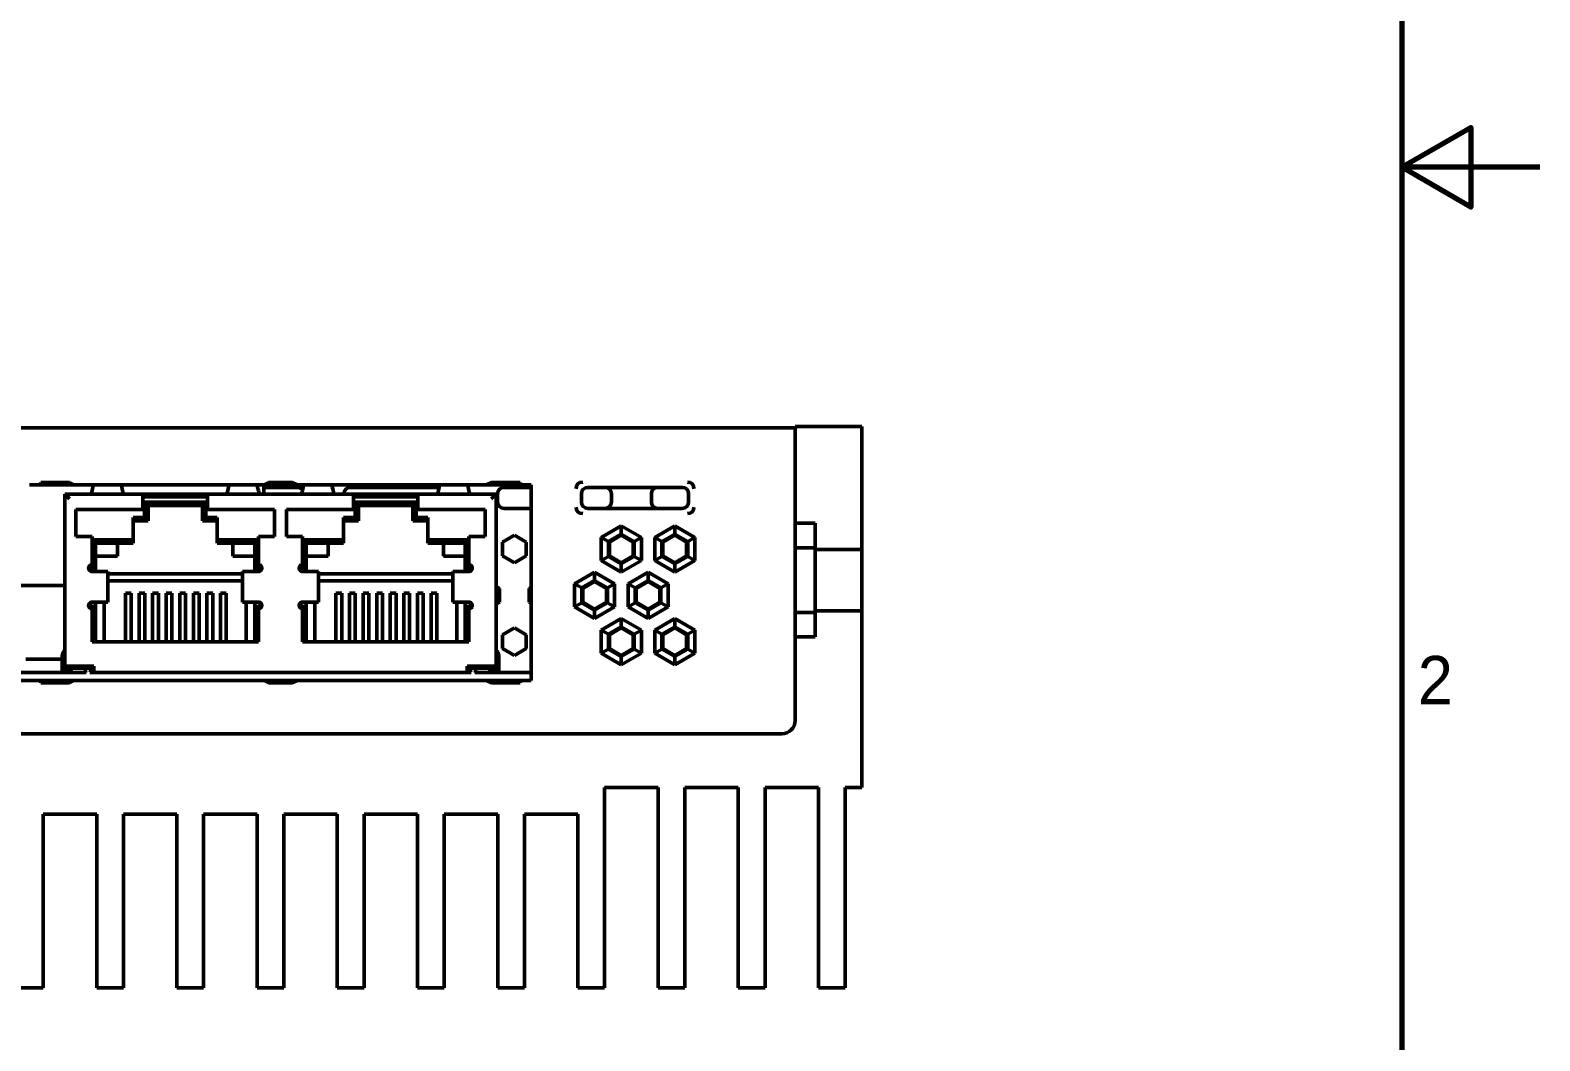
# Model space of a CAD drawing. Header units: millimetres. Extents: x 16 to 1137, y -51 to 344.
# Drawn here: x 336.9 to 449.9, y 125.2 to 200.8 of the extents above; entities that cross this region are included whole.
import ezdxf

# ---------------------------------------------------------------- set-up
doc = ezdxf.new("R2010")
doc.units = ezdxf.units.MM
doc.header["$LTSCALE"] = 1.2
doc.layers.get('0').update_dxf_attribs({"lineweight": 25})
doc.layers.add('경계(ISO)', color=7, linetype='Continuous', lineweight=70)
doc.layers.add('외형선(ISO)', color=7, linetype='Continuous', lineweight=50)
doc.styles.get("Standard").update_dxf_attribs({"font": ''})
doc.styles.get('Standard').set_extended_font_data('Gulim')

# ---------------------------------------------------------------- blocks, each defined once
blk = doc.blocks.new('경계 Default Border')
at = {"layer": '경계(ISO)', "flags": 128}
for points in [[(10, 10), (10, 287), (410, 287), (410, 10), (10, 10)], [(420, 148.5), (410, 148.5), (415, 151.39), (415, 145.61), (410, 148.5)]]:
    blk.add_lwpolyline(points, dxfattribs=at)
at = {"layer": '경계(ISO)', "insert": (411.16, 109.62), "char_height": 3.5, "attachment_point": 7}
blk.add_mtext('2', dxfattribs=at)

msp = doc.modelspace()

# ---------------------------------------------------------------- linework, layer by layer
at = {"layer": '외형선(ISO)', "color": 7}
for p, q in [((394.146, 171.067), (312.646, 171.067)), ((394.146, 170.167), (394.146, 171.167)), ((399.146, 171.167), (394.146, 171.167)), ((399.146, 171.167), (399.146, 170.167)), ((394.146, 163.917), (394.146, 170.167)), ((399.146, 162.967), (399.146, 170.167)), ((336.878, 166.784), (337.371, 166.784)), ((337.673, 166.784), (337.371, 166.784)), ((337.673, 166.784), (337.708, 166.96)), ((337.673, 166.784), (337.708, 166.784)), ((337.708, 166.96), (337.708, 166.784)), ((337.708, 166.96), (339.857, 166.96)), ((337.708, 166.784), (339.857, 166.784)), ((345.359, 166.102), (339.517, 166.102)), ((339.872, 165.746), (339.517, 166.102)), ((339.517, 166.102), (339.517, 153.224)), ((339.857, 166.96), (340.22, 166.784)), ((339.857, 166.784), (339.857, 166.96)), ((339.857, 166.784), (340.22, 166.784)), ((354.399, 166.784), (340.22, 166.784)), ((345.359, 166.102), (345.359, 165.746)), ((345.359, 166.102), (350.185, 166.102)), ((361.107, 166.102), (350.185, 166.102)), ((350.185, 165.746), (350.185, 166.102)), ((354.396, 166.784), (354.396, 166.102)), ((354.396, 166.601), (356.915, 166.601)), ((354.399, 166.784), (354.762, 166.96)), ((354.399, 166.784), (354.762, 166.784)), ((354.762, 166.96), (354.762, 166.784)), ((354.762, 166.96), (356.53, 166.96)), ((354.762, 166.784), (356.53, 166.784)), ((356.53, 166.96), (356.893, 166.784)), ((356.53, 166.784), (356.53, 166.96)), ((356.53, 166.784), (356.893, 166.784)), ((371.071, 166.784), (356.893, 166.784)), ((360.392, 166.102), (360.392, 166.129)), ((360.877, 166.601), (367.513, 166.601)), ((361.107, 166.102), (361.107, 165.746)), ((361.107, 166.102), (365.933, 166.102)), ((365.933, 165.746), (365.933, 166.102)), ((371.775, 166.102), (365.933, 166.102)), ((371.071, 166.784), (371.434, 166.96)), ((371.071, 166.784), (371.434, 166.784)), ((371.775, 166.102), (371.419, 165.746)), ((371.434, 166.96), (373.583, 166.96)), ((371.434, 166.96), (371.434, 166.784)), ((371.434, 166.784), (373.583, 166.784)), ((371.775, 153.224), (371.775, 166.102)), ((371.892, 165.504), (371.892, 166.129)), ((372.377, 166.601), (374.413, 166.601)), ((373.583, 166.96), (373.618, 166.784)), ((373.583, 166.784), (373.583, 166.96)), ((373.583, 166.784), (373.618, 166.784)), ((373.92, 166.784), (373.618, 166.784)), ((373.92, 166.784), (374.413, 166.784)), ((374.413, 166.784), (374.413, 166.291)), ((374.413, 152.642), (374.413, 166.291)), ((378.162, 166.118), (378.162, 165.516)), ((385.697, 166.601), (378.645, 166.601)), ((380.4, 166.129), (380.4, 165.504)), ((383.392, 165.504), (383.392, 166.129)), ((386.18, 165.516), (386.18, 166.118)), ((340.342, 164.959), (340.342, 162.927)), ((345.359, 164.959), (340.342, 164.959)), ((345.359, 165.906), (350.185, 165.906)), ((345.359, 165.746), (345.359, 164.959)), ((345.486, 164.357), (345.486, 165.5)), ((345.486, 165.5), (350.058, 165.5)), ((345.74, 165.246), (345.486, 165.5)), ((345.74, 164.103), (345.74, 165.246)), ((345.74, 165.246), (349.804, 165.246)), ((349.804, 165.246), (350.058, 165.5)), ((349.804, 165.246), (349.804, 164.103)), ((350.058, 165.5), (350.058, 164.357)), ((350.185, 165.746), (350.185, 164.959)), ((355.201, 164.959), (350.185, 164.959)), ((355.201, 162.927), (355.201, 164.959)), ((356.09, 164.959), (356.09, 162.927)), ((361.107, 164.959), (356.09, 164.959)), ((361.107, 165.906), (365.933, 165.906)), ((361.107, 165.746), (361.107, 164.959)), ((361.234, 164.357), (361.234, 165.5)), ((361.234, 165.5), (365.806, 165.5)), ((361.488, 165.246), (361.234, 165.5)), ((361.488, 164.103), (361.488, 165.246)), ((361.488, 165.246), (365.552, 165.246)), ((365.552, 165.246), (365.806, 165.5)), ((365.552, 165.246), (365.552, 164.103)), ((365.806, 165.5), (365.806, 164.357)), ((365.933, 165.746), (365.933, 164.959)), ((370.949, 164.959), (365.933, 164.959)), ((370.949, 162.927), (370.949, 164.959)), ((374.413, 165.033), (372.377, 165.033)), ((378.645, 165.033), (385.697, 165.033)), ((344.622, 162.68), (344.622, 164.357)), ((344.622, 164.357), (345.486, 164.357)), ((344.622, 164.103), (345.74, 164.103)), ((345.74, 164.103), (345.486, 164.357)), ((349.804, 164.103), (350.058, 164.357)), ((349.804, 164.103), (350.921, 164.103)), ((350.058, 164.357), (350.921, 164.357)), ((350.921, 164.357), (350.921, 162.68)), ((360.37, 164.357), (361.234, 164.357)), ((360.37, 162.68), (360.37, 164.357)), ((360.37, 164.103), (361.488, 164.103)), ((361.488, 164.103), (361.234, 164.357)), ((365.552, 164.103), (365.806, 164.357)), ((365.552, 164.103), (366.669, 164.103)), ((365.806, 164.357), (366.669, 164.357)), ((366.669, 164.357), (366.669, 162.68)), ((394.146, 163.917), (395.646, 163.917)), ((394.146, 162.083), (394.146, 163.917)), ((395.646, 163.917), (395.646, 162.967)), ((340.342, 162.927), (341.549, 162.927)), ((341.549, 162.927), (341.549, 160.818)), ((341.561, 162.68), (344.622, 162.68)), ((341.561, 160.496), (341.561, 162.68)), ((341.815, 162.426), (341.561, 162.68)), ((344.622, 162.68), (344.622, 162.426)), ((350.921, 162.68), (353.982, 162.68)), ((350.921, 162.426), (350.921, 162.68)), ((353.728, 162.426), (353.982, 162.68)), ((353.982, 162.68), (353.982, 160.496)), ((353.995, 162.927), (355.201, 162.927)), ((353.995, 160.818), (353.995, 162.927)), ((356.09, 162.927), (357.297, 162.927)), ((357.297, 162.927), (357.297, 160.818)), ((357.309, 160.496), (357.309, 162.68)), ((357.309, 162.68), (360.37, 162.68)), ((357.563, 162.426), (357.309, 162.68)), ((360.37, 162.68), (360.37, 162.426)), ((366.669, 162.68), (369.73, 162.68)), ((366.669, 162.426), (366.669, 162.68)), ((369.476, 162.426), (369.73, 162.68)), ((369.73, 162.68), (369.73, 160.496)), ((369.743, 162.927), (370.949, 162.927)), ((369.743, 160.818), (369.743, 162.927)), ((372.257, 162.508), (373.146, 163.021)), ((373.146, 163.021), (374.034, 162.508)), ((379.646, 162.861), (381.146, 163.727)), ((379.646, 161.129), (379.646, 162.861)), ((379.646, 162.861), (380.182, 162.551)), ((381.146, 163.108), (380.182, 162.551)), ((380.257, 162.508), (381.146, 163.021)), ((381.146, 163.727), (382.646, 162.861)), ((381.146, 163.727), (381.146, 163.108)), ((382.11, 162.551), (381.146, 163.108)), ((381.146, 163.021), (382.034, 162.508)), ((382.646, 162.861), (382.11, 162.551)), ((382.646, 162.861), (382.646, 161.129)), ((383.646, 162.861), (385.146, 163.727)), ((383.646, 161.129), (383.646, 162.861)), ((383.646, 162.861), (384.182, 162.551)), ((385.146, 163.108), (384.182, 162.551)), ((384.257, 162.508), (385.146, 163.021)), ((385.146, 163.727), (386.646, 162.861)), ((385.146, 163.727), (385.146, 163.108)), ((386.11, 162.551), (385.146, 163.108)), ((385.146, 163.021), (386.034, 162.508)), ((386.646, 162.861), (386.11, 162.551)), ((386.646, 162.861), (386.646, 161.129)), ((395.646, 161.967), (395.646, 162.967)), ((399.146, 162.967), (399.146, 161.967)), ((341.815, 162.426), (344.622, 162.426)), ((341.815, 160.496), (341.815, 162.426)), ((343.454, 161.461), (343.454, 162.426)), ((350.921, 162.426), (353.728, 162.426)), ((352.09, 162.426), (352.09, 161.461)), ((353.728, 162.426), (353.728, 160.496)), ((357.563, 160.496), (357.563, 162.426)), ((357.563, 162.426), (360.37, 162.426)), ((359.202, 161.461), (359.202, 162.426)), ((366.669, 162.426), (369.476, 162.426)), ((367.838, 162.426), (367.838, 161.461)), ((369.476, 162.426), (369.476, 160.496)), ((372.257, 161.482), (372.257, 162.508)), ((374.034, 162.508), (374.034, 161.482)), ((380.182, 162.551), (380.182, 161.438)), ((380.257, 161.482), (380.257, 162.508)), ((382.034, 162.508), (382.034, 161.482)), ((382.11, 161.438), (382.11, 162.551)), ((384.182, 162.551), (384.182, 161.438)), ((384.257, 161.482), (384.257, 162.508)), ((386.034, 162.508), (386.034, 161.482)), ((386.11, 161.438), (386.11, 162.551)), ((394.146, 157.25), (394.146, 162.083)), ((394.146, 162.078), (395.646, 162.078)), ((395.646, 161.967), (395.646, 157.367)), ((395.646, 161.967), (399.146, 161.967)), ((399.146, 161.967), (399.146, 157.367)), ((341.422, 160.496), (341.422, 160.344)), ((341.561, 160.496), (341.422, 160.496)), ((341.815, 160.496), (341.561, 160.496)), ((341.815, 161.461), (343.454, 161.461)), ((341.815, 160.31), (341.815, 160.496)), ((352.09, 161.461), (353.728, 161.461)), ((353.728, 160.31), (353.728, 160.496)), ((353.982, 160.496), (353.728, 160.496)), ((354.122, 160.496), (353.982, 160.496)), ((354.122, 160.344), (354.122, 160.496)), ((357.17, 160.496), (357.17, 160.344)), ((357.309, 160.496), (357.17, 160.496)), ((357.563, 160.496), (357.309, 160.496)), ((357.563, 161.461), (359.202, 161.461)), ((357.563, 160.31), (357.563, 160.496)), ((367.838, 161.461), (369.476, 161.461)), ((369.73, 160.496), (369.476, 160.496)), ((369.476, 160.31), (369.476, 160.496)), ((369.87, 160.496), (369.73, 160.496)), ((369.87, 160.344), (369.87, 160.496)), ((373.146, 160.969), (372.257, 161.482)), ((374.034, 161.482), (373.146, 160.969)), ((379.646, 161.129), (380.182, 161.438)), ((381.146, 160.263), (379.646, 161.129)), ((380.182, 161.438), (381.146, 160.882)), ((381.146, 160.969), (380.257, 161.482)), ((382.034, 161.482), (381.146, 160.969)), ((381.146, 160.882), (382.11, 161.438)), ((382.646, 161.129), (381.146, 160.263)), ((381.146, 160.263), (381.146, 160.882)), ((382.646, 161.129), (382.11, 161.438)), ((383.646, 161.129), (384.182, 161.438)), ((385.146, 160.263), (383.646, 161.129)), ((384.182, 161.438), (385.146, 160.882)), ((385.146, 160.969), (384.257, 161.482)), ((386.034, 161.482), (385.146, 160.969)), ((385.146, 160.882), (386.11, 161.438)), ((386.646, 161.129), (385.146, 160.263)), ((385.146, 160.263), (385.146, 160.882)), ((386.646, 161.129), (386.11, 161.438)), ((339.517, 159.267), (335.896, 159.267)), ((341.717, 160.31), (341.549, 160.31)), ((341.717, 160.31), (342.7, 160.31)), ((342.742, 160.31), (342.7, 160.31)), ((342.742, 158.024), (342.742, 160.31)), ((342.742, 160.133), (352.801, 160.133)), ((342.742, 159.625), (352.801, 159.625)), ((352.844, 160.31), (352.801, 160.31)), ((352.801, 158.024), (352.801, 160.31)), ((352.844, 160.31), (353.826, 160.31)), ((353.995, 160.31), (353.826, 160.31)), ((357.465, 160.31), (357.297, 160.31)), ((357.465, 160.31), (358.448, 160.31)), ((358.49, 160.31), (358.448, 160.31)), ((358.49, 158.024), (358.49, 160.31)), ((358.49, 160.133), (368.549, 160.133)), ((358.49, 159.625), (368.549, 159.625)), ((368.592, 160.31), (368.549, 160.31)), ((368.549, 158.024), (368.549, 160.31)), ((368.592, 160.31), (369.574, 160.31)), ((369.743, 160.31), (369.574, 160.31)), ((377.646, 159.397), (379.146, 160.263)), ((377.646, 157.665), (377.646, 159.397)), ((377.646, 159.397), (378.182, 159.087)), ((379.146, 159.644), (378.182, 159.087)), ((378.257, 159.044), (379.146, 159.557)), ((379.146, 160.263), (380.646, 159.397)), ((379.146, 160.263), (379.146, 159.644)), ((380.11, 159.087), (379.146, 159.644)), ((379.146, 159.557), (380.034, 159.044)), ((380.646, 159.397), (380.11, 159.087)), ((380.646, 159.397), (380.646, 157.665)), ((381.646, 159.397), (383.146, 160.263)), ((381.646, 157.665), (381.646, 159.397)), ((381.646, 159.397), (382.182, 159.087)), ((383.146, 159.644), (382.182, 159.087)), ((382.257, 159.044), (383.146, 159.557)), ((383.146, 160.263), (384.646, 159.397)), ((383.146, 160.263), (383.146, 159.644)), ((384.11, 159.087), (383.146, 159.644)), ((383.146, 159.557), (384.034, 159.044)), ((384.646, 159.397), (384.11, 159.087)), ((384.646, 159.397), (384.646, 157.665)), ((344.482, 158.685), (344.051, 158.685)), ((344.051, 155.053), (344.051, 158.685)), ((344.482, 155.053), (344.482, 158.685)), ((345.498, 158.685), (345.067, 158.685)), ((345.067, 155.053), (345.067, 158.685)), ((345.498, 155.053), (345.498, 158.685)), ((346.514, 158.685), (346.083, 158.685)), ((346.083, 155.053), (346.083, 158.685)), ((346.514, 155.053), (346.514, 158.685)), ((347.53, 158.685), (347.099, 158.685)), ((347.099, 155.053), (347.099, 158.685)), ((347.53, 155.053), (347.53, 158.685)), ((348.546, 158.685), (348.115, 158.685)), ((348.115, 155.053), (348.115, 158.685)), ((348.546, 155.053), (348.546, 158.685)), ((349.562, 158.685), (349.131, 158.685)), ((349.131, 155.053), (349.131, 158.685)), ((349.562, 155.053), (349.562, 158.685)), ((350.578, 158.685), (350.147, 158.685)), ((350.147, 155.053), (350.147, 158.685)), ((350.578, 155.053), (350.578, 158.685)), ((351.594, 158.685), (351.163, 158.685)), ((351.163, 155.053), (351.163, 158.685)), ((351.594, 155.053), (351.594, 158.685)), ((360.23, 158.685), (359.799, 158.685)), ((359.799, 155.053), (359.799, 158.685)), ((360.23, 155.053), (360.23, 158.685)), ((361.246, 158.685), (360.815, 158.685)), ((360.815, 155.053), (360.815, 158.685)), ((361.246, 155.053), (361.246, 158.685)), ((362.262, 158.685), (361.831, 158.685)), ((361.831, 155.053), (361.831, 158.685)), ((362.262, 155.053), (362.262, 158.685)), ((363.278, 158.685), (362.847, 158.685)), ((362.847, 155.053), (362.847, 158.685)), ((363.278, 155.053), (363.278, 158.685)), ((364.294, 158.685), (363.863, 158.685)), ((363.863, 155.053), (363.863, 158.685)), ((364.294, 155.053), (364.294, 158.685)), ((365.31, 158.685), (364.879, 158.685)), ((364.879, 155.053), (364.879, 158.685)), ((365.31, 155.053), (365.31, 158.685)), ((366.326, 158.685), (365.895, 158.685)), ((365.895, 155.053), (365.895, 158.685)), ((366.326, 155.053), (366.326, 158.685)), ((367.342, 158.685), (366.911, 158.685)), ((366.911, 155.053), (366.911, 158.685)), ((367.342, 155.053), (367.342, 158.685)), ((371.775, 159.194), (372.034, 159.044)), ((372.034, 159.044), (372.034, 158.018)), ((374.257, 159.044), (374.413, 159.134)), ((374.257, 158.018), (374.257, 159.044)), ((378.182, 159.087), (378.182, 157.974)), ((378.257, 158.018), (378.257, 159.044)), ((380.034, 159.044), (380.034, 158.018)), ((380.11, 157.974), (380.11, 159.087)), ((382.182, 159.087), (382.182, 157.974)), ((382.257, 158.018), (382.257, 159.044)), ((384.034, 159.044), (384.034, 158.018)), ((384.11, 157.974), (384.11, 159.087)), ((341.422, 157.99), (341.422, 157.702)), ((341.422, 157.702), (341.561, 157.702)), ((341.717, 158.024), (341.549, 158.024)), ((341.549, 157.516), (341.549, 155.053)), ((341.561, 155.053), (341.561, 157.702)), ((341.561, 157.702), (341.815, 157.702)), ((341.717, 158.024), (342.7, 158.024)), ((341.815, 157.702), (341.815, 158.024)), ((341.815, 155.053), (341.815, 157.702)), ((342.463, 158.024), (342.463, 155.053)), ((342.742, 158.024), (342.7, 158.024)), ((352.844, 158.024), (352.801, 158.024)), ((352.844, 158.024), (353.826, 158.024)), ((353.08, 158.024), (353.08, 155.053)), ((353.728, 157.702), (353.728, 158.024)), ((353.728, 157.702), (353.728, 155.053)), ((353.728, 157.702), (353.982, 157.702)), ((353.995, 158.024), (353.826, 158.024)), ((353.982, 157.702), (353.982, 155.053)), ((353.982, 157.702), (354.122, 157.702)), ((353.995, 155.053), (353.995, 157.516)), ((354.122, 157.702), (354.122, 157.99)), ((357.17, 157.99), (357.17, 157.702)), ((357.17, 157.702), (357.309, 157.702)), ((357.465, 158.024), (357.297, 158.024)), ((357.297, 157.516), (357.297, 155.053)), ((357.309, 155.053), (357.309, 157.702)), ((357.309, 157.702), (357.563, 157.702)), ((357.465, 158.024), (358.448, 158.024)), ((357.563, 157.702), (357.563, 158.024)), ((357.563, 155.053), (357.563, 157.702)), ((358.211, 158.024), (358.211, 155.053)), ((358.49, 158.024), (358.448, 158.024)), ((368.592, 158.024), (368.549, 158.024)), ((368.592, 158.024), (369.574, 158.024)), ((368.828, 158.024), (368.828, 155.053)), ((369.476, 157.702), (369.476, 158.024)), ((369.476, 157.702), (369.476, 155.053)), ((369.476, 157.702), (369.73, 157.702)), ((369.743, 158.024), (369.574, 158.024)), ((369.73, 157.702), (369.73, 155.053)), ((369.73, 157.702), (369.87, 157.702)), ((369.743, 155.053), (369.743, 157.516)), ((369.87, 157.702), (369.87, 157.99)), ((372.034, 158.018), (371.775, 157.868)), ((374.413, 157.928), (374.257, 158.018)), ((377.646, 157.665), (378.182, 157.974)), ((379.146, 156.799), (377.646, 157.665)), ((378.182, 157.974), (379.146, 157.417)), ((379.146, 157.505), (378.257, 158.018)), ((380.034, 158.018), (379.146, 157.505)), ((379.146, 157.417), (380.11, 157.974)), ((380.646, 157.665), (379.146, 156.799)), ((379.146, 156.799), (379.146, 157.417)), ((380.646, 157.665), (380.11, 157.974)), ((381.646, 157.665), (382.182, 157.974)), ((383.146, 156.799), (381.646, 157.665)), ((382.182, 157.974), (383.146, 157.417)), ((383.146, 157.505), (382.257, 158.018)), ((384.034, 158.018), (383.146, 157.505)), ((383.146, 157.417), (384.11, 157.974)), ((384.646, 157.665), (383.146, 156.799)), ((383.146, 156.799), (383.146, 157.417)), ((384.646, 157.665), (384.11, 157.974)), ((394.146, 157.256), (395.646, 157.256)), ((394.146, 155.417), (394.146, 157.25)), ((395.646, 156.367), (395.646, 157.367)), ((399.146, 157.367), (395.646, 157.367)), ((399.146, 157.367), (399.146, 156.367)), ((372.257, 155.58), (373.146, 156.093)), ((373.146, 156.093), (374.034, 155.58)), ((379.646, 155.933), (381.146, 156.799)), ((379.646, 154.201), (379.646, 155.933)), ((379.646, 155.933), (380.182, 155.623)), ((381.146, 156.18), (380.182, 155.623)), ((380.257, 155.58), (381.146, 156.093)), ((381.146, 156.799), (382.646, 155.933)), ((381.146, 156.799), (381.146, 156.18)), ((382.11, 155.623), (381.146, 156.18)), ((381.146, 156.093), (382.034, 155.58)), ((382.646, 155.933), (382.11, 155.623)), ((382.646, 155.933), (382.646, 154.201)), ((383.646, 155.933), (385.146, 156.799)), ((383.646, 154.201), (383.646, 155.933)), ((383.646, 155.933), (384.182, 155.623)), ((385.146, 156.18), (384.182, 155.623)), ((384.257, 155.58), (385.146, 156.093)), ((385.146, 156.799), (386.646, 155.933)), ((385.146, 156.799), (385.146, 156.18)), ((386.11, 155.623), (385.146, 156.18)), ((385.146, 156.093), (386.034, 155.58)), ((386.646, 155.933), (386.11, 155.623)), ((386.646, 155.933), (386.646, 154.201)), ((395.646, 156.367), (395.646, 155.417)), ((399.146, 144.167), (399.146, 156.367)), ((341.549, 155.053), (353.995, 155.053)), ((357.297, 155.053), (369.743, 155.053)), ((372.257, 154.554), (372.257, 155.58)), ((374.034, 155.58), (374.034, 154.554)), ((380.182, 155.623), (380.182, 154.51)), ((380.257, 154.554), (380.257, 155.58)), ((382.034, 155.58), (382.034, 154.554)), ((382.11, 154.51), (382.11, 155.623)), ((384.182, 155.623), (384.182, 154.51)), ((384.257, 154.554), (384.257, 155.58)), ((386.034, 155.58), (386.034, 154.554)), ((386.11, 154.51), (386.11, 155.623)), ((395.646, 155.417), (394.146, 155.417)), ((394.146, 149.167), (394.146, 155.417)), ((339.313, 153.767), (336.596, 153.767)), ((339.313, 154.012), (339.313, 153.986)), ((339.313, 152.767), (339.313, 153.986)), ((371.978, 153.986), (371.978, 154.012)), ((371.978, 153.986), (371.978, 152.767)), ((373.146, 154.041), (372.257, 154.554)), ((374.034, 154.554), (373.146, 154.041)), ((379.646, 154.201), (380.182, 154.51)), ((381.146, 153.335), (379.646, 154.201)), ((380.182, 154.51), (381.146, 153.953)), ((381.146, 154.041), (380.257, 154.554)), ((382.034, 154.554), (381.146, 154.041)), ((381.146, 153.953), (382.11, 154.51)), ((382.646, 154.201), (381.146, 153.335)), ((381.146, 153.335), (381.146, 153.953)), ((382.646, 154.201), (382.11, 154.51)), ((383.646, 154.201), (384.182, 154.51)), ((385.146, 153.335), (383.646, 154.201)), ((384.182, 154.51), (385.146, 153.953)), ((385.146, 154.041), (384.257, 154.554)), ((386.034, 154.554), (385.146, 154.041)), ((385.146, 153.953), (386.11, 154.51)), ((386.646, 154.201), (385.146, 153.335)), ((385.146, 153.335), (385.146, 153.953)), ((386.646, 154.201), (386.11, 154.51)), ((333.345, 152.767), (341.113, 152.767)), ((339.517, 153.224), (339.872, 153.224)), ((339.517, 153.224), (339.517, 152.767)), ((339.712, 153.224), (339.712, 152.767)), ((339.872, 153.224), (341.676, 153.224)), ((339.91, 153.224), (339.91, 153.079)), ((339.91, 153.079), (339.987, 153.079)), ((339.987, 153.224), (339.987, 153.079)), ((340.241, 153.079), (339.987, 153.079)), ((339.987, 153.079), (339.987, 152.767)), ((340.241, 153.079), (341.561, 153.079)), ((341.053, 153.079), (341.053, 152.889)), ((341.053, 152.767), (341.053, 152.889)), ((341.375, 152.767), (341.676, 152.767)), ((341.434, 153.079), (341.434, 152.889)), ((341.561, 153.224), (341.561, 153.079)), ((341.676, 153.079), (341.561, 153.079)), ((341.676, 153.122), (341.676, 153.224)), ((341.676, 153.122), (341.676, 152.767)), ((341.676, 152.767), (369.616, 152.767)), ((369.616, 153.122), (369.616, 153.224)), ((369.616, 153.224), (371.419, 153.224)), ((369.616, 152.767), (369.616, 153.122)), ((369.73, 153.079), (369.616, 153.079)), ((369.616, 152.767), (369.916, 152.767)), ((369.73, 153.224), (369.73, 153.079)), ((369.73, 153.079), (371.051, 153.079)), ((369.857, 153.079), (369.857, 152.889)), ((370.179, 152.767), (374.413, 152.767)), ((370.238, 153.079), (370.238, 152.889)), ((370.238, 152.889), (370.238, 152.767)), ((371.305, 153.079), (371.051, 153.079)), ((371.305, 153.224), (371.305, 153.079)), ((371.305, 153.079), (371.381, 153.079)), ((371.305, 153.079), (371.305, 152.767)), ((371.381, 153.224), (371.381, 153.079)), ((371.419, 153.224), (371.775, 153.224)), ((371.579, 153.224), (371.579, 152.767)), ((371.775, 153.224), (371.775, 152.767)), ((374.413, 152.642), (374.413, 152.149)), ((333.345, 152.149), (337.673, 152.149)), ((337.708, 152.149), (337.673, 152.149)), ((337.708, 151.974), (337.673, 152.149)), ((339.857, 152.149), (337.708, 152.149)), ((337.708, 152.149), (337.708, 151.974)), ((339.857, 151.974), (337.708, 151.974)), ((340.22, 152.149), (339.857, 152.149)), ((339.857, 151.974), (339.857, 152.149)), ((340.22, 152.149), (339.857, 151.974)), ((340.22, 152.149), (354.399, 152.149)), ((354.762, 152.149), (354.399, 152.149)), ((354.762, 151.974), (354.399, 152.149)), ((356.53, 152.149), (354.762, 152.149)), ((354.762, 152.149), (354.762, 151.974)), ((356.53, 151.974), (354.762, 151.974)), ((356.893, 152.149), (356.53, 152.149)), ((356.53, 151.974), (356.53, 152.149)), ((356.893, 152.149), (356.53, 151.974)), ((356.893, 152.149), (371.071, 152.149)), ((371.434, 152.149), (371.071, 152.149)), ((371.434, 151.974), (371.071, 152.149)), ((373.583, 152.149), (371.434, 152.149)), ((371.434, 152.149), (371.434, 151.974)), ((373.583, 151.974), (371.434, 151.974)), ((373.618, 152.149), (373.583, 152.149)), ((373.583, 151.974), (373.583, 152.149)), ((373.618, 152.149), (373.583, 151.974)), ((373.618, 152.149), (373.92, 152.149)), ((374.413, 152.149), (373.92, 152.149)), ((311.646, 148.167), (393.146, 148.167)), ((383.896, 144.167), (379.896, 144.167)), ((379.896, 129.167), (379.896, 144.167)), ((383.896, 144.167), (383.896, 129.167)), ((389.896, 144.167), (385.896, 144.167)), ((385.896, 129.167), (385.896, 144.167)), ((389.896, 144.167), (389.896, 129.167)), ((395.896, 144.167), (391.896, 144.167)), ((391.896, 129.167), (391.896, 144.167)), ((395.896, 144.167), (395.896, 129.167)), ((399.146, 144.167), (397.896, 144.167)), ((397.896, 129.167), (397.896, 144.167)), ((341.896, 142.167), (337.896, 142.167)), ((337.896, 129.167), (337.896, 142.167)), ((341.896, 142.167), (341.896, 129.167)), ((347.896, 142.167), (343.896, 142.167)), ((343.896, 129.167), (343.896, 142.167)), ((347.896, 142.167), (347.896, 129.167)), ((353.896, 142.167), (349.896, 142.167)), ((349.896, 129.167), (349.896, 142.167)), ((353.896, 142.167), (353.896, 129.167)), ((359.896, 142.167), (355.896, 142.167)), ((355.896, 129.167), (355.896, 142.167)), ((359.896, 142.167), (359.896, 129.167)), ((365.896, 142.167), (361.896, 142.167)), ((361.896, 129.167), (361.896, 142.167)), ((365.896, 142.167), (365.896, 129.167)), ((371.896, 142.167), (367.896, 142.167)), ((367.896, 129.167), (367.896, 142.167)), ((371.896, 142.167), (371.896, 129.167)), ((377.896, 142.167), (373.896, 142.167)), ((373.896, 129.167), (373.896, 142.167)), ((377.896, 142.167), (377.896, 129.167)), ((335.896, 129.167), (337.896, 129.167)), ((341.896, 129.167), (343.896, 129.167)), ((347.896, 129.167), (349.896, 129.167)), ((353.896, 129.167), (355.896, 129.167)), ((359.896, 129.167), (361.896, 129.167)), ((365.896, 129.167), (367.896, 129.167)), ((371.896, 129.167), (373.896, 129.167)), ((377.896, 129.167), (379.896, 129.167)), ((383.896, 129.167), (385.896, 129.167)), ((389.896, 129.167), (391.896, 129.167)), ((395.896, 129.167), (397.896, 129.167))]:
    msp.add_line(p, q, dxfattribs=at)
for centre, radius, start, end in [((341.549, 160.564), 0.254, 90, 180), ((353.995, 160.564), 0.254, 0, 90), ((357.297, 160.564), 0.254, 90, 180), ((369.743, 160.564), 0.254, 0, 90), ((341.549, 157.77), 0.254, 180, 270), ((353.995, 157.77), 0.254, 270, 0), ((357.297, 157.77), 0.254, 180, 270), ((369.743, 157.77), 0.254, 270, 0), ((339.771, 154.012), 0.457, 123.74899, 180), ((371.521, 154.012), 0.457, 0, 56.25101), ((339.908, 153.158), 0.391, 240, 270), ((341.244, 152.889), 0.19, 180, 219.79182), ((341.244, 152.889), 0.19, 320.20818, 0), ((370.047, 152.889), 0.19, 180, 219.79182), ((370.047, 152.889), 0.19, 320.20818, 0), ((371.383, 153.158), 0.391, 270, 300), ((393.146, 149.167), 1, 270, 0)]:
    msp.add_arc(centre, radius, start, end, dxfattribs=at)
for centre, major_axis, ratio, start_param, end_param in [((341.422, 166.864), (0, 0.762), 0.2222222, 3.1415927, 4.0142573), ((341.798, 165.443), (0, 1.448), 0.2222222, 0.3871994, 0.8726646), ((343.585, 165.443), (0, -1.448), 0.2222222, 2.268928, 2.7543933), ((343.962, 166.864), (0, -0.762), 0.2222222, 5.4105207, 6.2831853), ((351.582, 166.864), (0, 0.762), 0.2222222, 3.1415927, 4.0142573), ((351.958, 165.443), (0, 1.448), 0.2222222, 0.3871994, 0.8726646), ((353.745, 165.443), (0, -1.448), 0.2222222, 2.268928, 2.7543933), ((354.122, 166.864), (0, -0.762), 0.2222222, 5.4105207, 6.2831853), ((356.868, 166.083), (0.442, 0.325), 0.9112507, 0.0091422, 0.8912669), ((357.17, 166.864), (0, 0.762), 0.2222222, 3.1415927, 4.0142573), ((357.546, 165.443), (0, 1.448), 0.2222222, 0.3871994, 0.8726646), ((359.333, 165.443), (0, -1.448), 0.2222222, 2.268928, 2.7543933), ((359.71, 166.864), (0, -0.762), 0.2222222, 5.4105207, 6.2831853), ((360.924, 166.083), (-0.442, 0.325), 0.9112507, 5.3919185, 6.8740774), ((367.33, 166.864), (0, 0.762), 0.2222222, 3.1415927, 4.0142573), ((367.706, 165.443), (0, 1.448), 0.2222222, 0.3871994, 0.8726646), ((369.493, 165.443), (0, -1.448), 0.2222222, 2.268928, 2.7543933), ((369.87, 166.864), (0, -0.762), 0.2222222, 5.4105207, 6.2831853), ((372.424, 166.083), (-0.442, 0.325), 0.9112507, 5.3919185, 6.8740774), ((378.343, 166.419), (0.449, -0.449), 0.7876482, 2.3897132, 3.8934721), ((378.679, 166.083), (0.378, -0.378), 0.9351131, 2.3897132, 3.8934721), ((379.868, 166.083), (0.442, 0.325), 0.9112507, 5.6922932, 7.1744522), ((383.924, 166.083), (-0.442, 0.325), 0.9112507, 5.3919185, 6.8740774), ((385.662, 166.083), (0.378, 0.378), 0.9351131, 5.5313059, 7.0350647), ((385.998, 166.419), (0.449, 0.449), 0.7876482, 5.5313059, 7.0350647), ((372.424, 165.55), (-0.442, -0.325), 0.9112507, 5.6922932, 7.1744522), ((378.343, 165.214), (-0.449, -0.449), 0.7876482, 5.5313059, 7.0350647), ((378.679, 165.55), (-0.378, -0.378), 0.9351131, 5.5313059, 7.0350647), ((379.868, 165.55), (0.442, -0.325), 0.9112507, 5.3919185, 6.8740774), ((383.924, 165.55), (-0.442, -0.325), 0.9112507, 5.6922932, 7.1744522), ((385.662, 165.55), (0.378, -0.378), 0.9351131, 5.5313059, 7.0350647), ((385.998, 165.214), (0.449, -0.449), 0.7876482, 5.5313059, 7.0350647)]:
    msp.add_ellipse(centre, major_axis=major_axis, ratio=ratio, start_param=start_param, end_param=end_param, dxfattribs=at)
for points in [[(341.549, 160.31), (341.546, 160.31), (341.543, 160.31), (341.54, 160.311), (341.537, 160.311), (341.534, 160.311), (341.531, 160.311), (341.528, 160.311), (341.526, 160.311), (341.523, 160.312), (341.52, 160.312), (341.517, 160.312), (341.514, 160.313), (341.511, 160.313), (341.509, 160.314), (341.506, 160.314), (341.503, 160.315), (341.5, 160.315), (341.497, 160.316), (341.495, 160.316), (341.492, 160.317), (341.489, 160.318), (341.486, 160.318), (341.484, 160.319), (341.481, 160.32), (341.478, 160.32), (341.475, 160.321), (341.473, 160.322), (341.47, 160.323), (341.467, 160.324), (341.465, 160.325), (341.462, 160.326), (341.459, 160.327), (341.457, 160.328), (341.454, 160.329), (341.451, 160.33), (341.449, 160.331), (341.446, 160.332), (341.443, 160.333), (341.441, 160.334), (341.438, 160.336), (341.436, 160.337), (341.433, 160.338), (341.431, 160.34), (341.428, 160.341), (341.425, 160.342), (341.423, 160.344), (341.42, 160.345), (341.418, 160.347), (341.415, 160.348), (341.413, 160.35), (341.411, 160.351), (341.408, 160.353), (341.406, 160.354), (341.403, 160.356), (341.401, 160.358), (341.398, 160.36), (341.396, 160.361), (341.394, 160.363), (341.391, 160.365), (341.389, 160.367), (341.387, 160.369), (341.384, 160.371), (341.382, 160.373), (341.38, 160.375), (341.378, 160.377), (341.375, 160.379), (341.373, 160.381), (341.371, 160.383), (341.369, 160.385), (341.367, 160.387), (341.365, 160.389), (341.363, 160.391), (341.361, 160.394), (341.358, 160.396), (341.356, 160.398), (341.354, 160.401), (341.352, 160.403), (341.351, 160.405), (341.349, 160.408), (341.347, 160.41), (341.345, 160.413), (341.343, 160.415), (341.341, 160.418), (341.339, 160.42), (341.338, 160.423), (341.336, 160.426), (341.334, 160.428), (341.333, 160.431), (341.331, 160.434), (341.329, 160.436), (341.328, 160.439), (341.326, 160.442), (341.325, 160.445), (341.323, 160.447), (341.322, 160.45), (341.32, 160.453), (341.319, 160.456), (341.318, 160.459), (341.316, 160.462), (341.315, 160.465), (341.314, 160.468), (341.313, 160.471), (341.311, 160.474), (341.31, 160.477), (341.309, 160.48), (341.308, 160.483), (341.307, 160.486), (341.306, 160.489), (341.305, 160.492), (341.304, 160.495), (341.304, 160.498), (341.303, 160.501), (341.302, 160.504), (341.301, 160.507), (341.3, 160.51), (341.3, 160.513), (341.299, 160.517), (341.299, 160.52), (341.298, 160.523), (341.298, 160.526), (341.297, 160.529), (341.297, 160.532), (341.296, 160.536), (341.296, 160.539), (341.296, 160.542), (341.295, 160.545), (341.295, 160.548), (341.295, 160.552), (341.295, 160.555), (341.295, 160.558), (341.295, 160.561), (341.295, 160.564)], [(354.249, 160.564), (354.249, 160.561), (354.249, 160.558), (354.248, 160.555), (354.248, 160.552), (354.248, 160.548), (354.248, 160.545), (354.248, 160.542), (354.247, 160.539), (354.247, 160.536), (354.247, 160.532), (354.246, 160.529), (354.246, 160.526), (354.245, 160.523), (354.245, 160.52), (354.244, 160.517), (354.244, 160.513), (354.243, 160.51), (354.242, 160.507), (354.241, 160.504), (354.241, 160.501), (354.24, 160.498), (354.239, 160.495), (354.238, 160.492), (354.237, 160.489), (354.236, 160.486), (354.235, 160.483), (354.234, 160.48), (354.233, 160.477), (354.232, 160.474), (354.231, 160.471), (354.23, 160.468), (354.228, 160.465), (354.227, 160.462), (354.226, 160.459), (354.224, 160.456), (354.223, 160.453), (354.222, 160.45), (354.22, 160.447), (354.219, 160.445), (354.217, 160.442), (354.216, 160.439), (354.214, 160.436), (354.212, 160.434), (354.211, 160.431), (354.209, 160.428), (354.207, 160.426), (354.206, 160.423), (354.204, 160.42), (354.202, 160.418), (354.2, 160.415), (354.198, 160.413), (354.197, 160.41), (354.195, 160.408), (354.193, 160.405), (354.191, 160.403), (354.189, 160.401), (354.187, 160.398), (354.185, 160.396), (354.183, 160.394), (354.181, 160.391), (354.179, 160.389), (354.177, 160.387), (354.174, 160.385), (354.172, 160.383), (354.17, 160.381), (354.168, 160.379), (354.166, 160.377), (354.163, 160.375), (354.161, 160.373), (354.159, 160.371), (354.157, 160.369), (354.154, 160.367), (354.152, 160.365), (354.15, 160.363), (354.147, 160.361), (354.145, 160.36), (354.142, 160.358), (354.14, 160.356), (354.138, 160.354), (354.135, 160.353), (354.133, 160.351), (354.13, 160.35), (354.128, 160.348), (354.125, 160.347), (354.123, 160.345), (354.12, 160.344), (354.118, 160.342), (354.115, 160.341), (354.113, 160.34), (354.11, 160.338), (354.108, 160.337), (354.105, 160.336), (354.102, 160.334), (354.1, 160.333), (354.097, 160.332), (354.095, 160.331), (354.092, 160.33), (354.089, 160.329), (354.087, 160.328), (354.084, 160.327), (354.081, 160.326), (354.079, 160.325), (354.076, 160.324), (354.073, 160.323), (354.071, 160.322), (354.068, 160.321), (354.065, 160.32), (354.062, 160.32), (354.06, 160.319), (354.057, 160.318), (354.054, 160.318), (354.051, 160.317), (354.049, 160.316), (354.046, 160.316), (354.043, 160.315), (354.04, 160.315), (354.038, 160.314), (354.035, 160.314), (354.032, 160.313), (354.029, 160.313), (354.026, 160.312), (354.023, 160.312), (354.021, 160.312), (354.018, 160.311), (354.015, 160.311), (354.012, 160.311), (354.009, 160.311), (354.006, 160.311), (354.003, 160.311), (354, 160.31), (353.998, 160.31), (353.995, 160.31)], [(357.297, 160.31), (357.294, 160.31), (357.291, 160.31), (357.288, 160.311), (357.285, 160.311), (357.282, 160.311), (357.279, 160.311), (357.276, 160.311), (357.274, 160.311), (357.271, 160.312), (357.268, 160.312), (357.265, 160.312), (357.262, 160.313), (357.259, 160.313), (357.257, 160.314), (357.254, 160.314), (357.251, 160.315), (357.248, 160.315), (357.245, 160.316), (357.243, 160.316), (357.24, 160.317), (357.237, 160.318), (357.234, 160.318), (357.232, 160.319), (357.229, 160.32), (357.226, 160.32), (357.223, 160.321), (357.221, 160.322), (357.218, 160.323), (357.215, 160.324), (357.213, 160.325), (357.21, 160.326), (357.207, 160.327), (357.205, 160.328), (357.202, 160.329), (357.199, 160.33), (357.197, 160.331), (357.194, 160.332), (357.191, 160.333), (357.189, 160.334), (357.186, 160.336), (357.184, 160.337), (357.181, 160.338), (357.179, 160.34), (357.176, 160.341), (357.173, 160.342), (357.171, 160.344), (357.168, 160.345), (357.166, 160.347), (357.163, 160.348), (357.161, 160.35), (357.159, 160.351), (357.156, 160.353), (357.154, 160.354), (357.151, 160.356), (357.149, 160.358), (357.146, 160.36), (357.144, 160.361), (357.142, 160.363), (357.139, 160.365), (357.137, 160.367), (357.135, 160.369), (357.132, 160.371), (357.13, 160.373), (357.128, 160.375), (357.126, 160.377), (357.123, 160.379), (357.121, 160.381), (357.119, 160.383), (357.117, 160.385), (357.115, 160.387), (357.113, 160.389), (357.111, 160.391), (357.109, 160.394), (357.106, 160.396), (357.104, 160.398), (357.102, 160.401), (357.1, 160.403), (357.099, 160.405), (357.097, 160.408), (357.095, 160.41), (357.093, 160.413), (357.091, 160.415), (357.089, 160.418), (357.087, 160.42), (357.086, 160.423), (357.084, 160.426), (357.082, 160.428), (357.081, 160.431), (357.079, 160.434), (357.077, 160.436), (357.076, 160.439), (357.074, 160.442), (357.073, 160.445), (357.071, 160.447), (357.07, 160.45), (357.068, 160.453), (357.067, 160.456), (357.066, 160.459), (357.064, 160.462), (357.063, 160.465), (357.062, 160.468), (357.061, 160.471), (357.059, 160.474), (357.058, 160.477), (357.057, 160.48), (357.056, 160.483), (357.055, 160.486), (357.054, 160.489), (357.053, 160.492), (357.052, 160.495), (357.052, 160.498), (357.051, 160.501), (357.05, 160.504), (357.049, 160.507), (357.048, 160.51), (357.048, 160.513), (357.047, 160.517), (357.047, 160.52), (357.046, 160.523), (357.046, 160.526), (357.045, 160.529), (357.045, 160.532), (357.044, 160.536), (357.044, 160.539), (357.044, 160.542), (357.043, 160.545), (357.043, 160.548), (357.043, 160.552), (357.043, 160.555), (357.043, 160.558), (357.043, 160.561), (357.043, 160.564)], [(369.997, 160.564), (369.997, 160.561), (369.997, 160.558), (369.996, 160.555), (369.996, 160.552), (369.996, 160.548), (369.996, 160.545), (369.996, 160.542), (369.995, 160.539), (369.995, 160.536), (369.995, 160.532), (369.994, 160.529), (369.994, 160.526), (369.993, 160.523), (369.993, 160.52), (369.992, 160.517), (369.992, 160.513), (369.991, 160.51), (369.99, 160.507), (369.989, 160.504), (369.989, 160.501), (369.988, 160.498), (369.987, 160.495), (369.986, 160.492), (369.985, 160.489), (369.984, 160.486), (369.983, 160.483), (369.982, 160.48), (369.981, 160.477), (369.98, 160.474), (369.979, 160.471), (369.978, 160.468), (369.976, 160.465), (369.975, 160.462), (369.974, 160.459), (369.972, 160.456), (369.971, 160.453), (369.97, 160.45), (369.968, 160.447), (369.967, 160.445), (369.965, 160.442), (369.964, 160.439), (369.962, 160.436), (369.96, 160.434), (369.959, 160.431), (369.957, 160.428), (369.955, 160.426), (369.954, 160.423), (369.952, 160.42), (369.95, 160.418), (369.948, 160.415), (369.946, 160.413), (369.945, 160.41), (369.943, 160.408), (369.941, 160.405), (369.939, 160.403), (369.937, 160.401), (369.935, 160.398), (369.933, 160.396), (369.931, 160.394), (369.929, 160.391), (369.927, 160.389), (369.925, 160.387), (369.922, 160.385), (369.92, 160.383), (369.918, 160.381), (369.916, 160.379), (369.914, 160.377), (369.911, 160.375), (369.909, 160.373), (369.907, 160.371), (369.905, 160.369), (369.902, 160.367), (369.9, 160.365), (369.898, 160.363), (369.895, 160.361), (369.893, 160.36), (369.89, 160.358), (369.888, 160.356), (369.886, 160.354), (369.883, 160.353), (369.881, 160.351), (369.878, 160.35), (369.876, 160.348), (369.873, 160.347), (369.871, 160.345), (369.868, 160.344), (369.866, 160.342), (369.863, 160.341), (369.861, 160.34), (369.858, 160.338), (369.856, 160.337), (369.853, 160.336), (369.85, 160.334), (369.848, 160.333), (369.845, 160.332), (369.843, 160.331), (369.84, 160.33), (369.837, 160.329), (369.835, 160.328), (369.832, 160.327), (369.829, 160.326), (369.827, 160.325), (369.824, 160.324), (369.821, 160.323), (369.819, 160.322), (369.816, 160.321), (369.813, 160.32), (369.81, 160.32), (369.808, 160.319), (369.805, 160.318), (369.802, 160.318), (369.799, 160.317), (369.797, 160.316), (369.794, 160.316), (369.791, 160.315), (369.788, 160.315), (369.786, 160.314), (369.783, 160.314), (369.78, 160.313), (369.777, 160.313), (369.774, 160.312), (369.771, 160.312), (369.769, 160.312), (369.766, 160.311), (369.763, 160.311), (369.76, 160.311), (369.757, 160.311), (369.754, 160.311), (369.751, 160.311), (369.748, 160.31), (369.746, 160.31), (369.743, 160.31)], [(341.295, 157.77), (341.295, 157.774), (341.295, 157.777), (341.295, 157.78), (341.295, 157.783), (341.295, 157.786), (341.295, 157.79), (341.296, 157.793), (341.296, 157.796), (341.296, 157.799), (341.297, 157.802), (341.297, 157.806), (341.298, 157.809), (341.298, 157.812), (341.299, 157.815), (341.299, 157.818), (341.3, 157.821), (341.3, 157.825), (341.301, 157.828), (341.302, 157.831), (341.303, 157.834), (341.304, 157.837), (341.304, 157.84), (341.305, 157.843), (341.306, 157.846), (341.307, 157.849), (341.308, 157.852), (341.309, 157.855), (341.31, 157.858), (341.311, 157.861), (341.313, 157.864), (341.314, 157.867), (341.315, 157.87), (341.316, 157.873), (341.318, 157.876), (341.319, 157.879), (341.32, 157.882), (341.322, 157.885), (341.323, 157.887), (341.325, 157.89), (341.326, 157.893), (341.328, 157.896), (341.329, 157.898), (341.331, 157.901), (341.333, 157.904), (341.334, 157.907), (341.336, 157.909), (341.338, 157.912), (341.339, 157.914), (341.341, 157.917), (341.343, 157.92), (341.345, 157.922), (341.347, 157.925), (341.349, 157.927), (341.351, 157.929), (341.352, 157.932), (341.354, 157.934), (341.356, 157.936), (341.358, 157.939), (341.361, 157.941), (341.363, 157.943), (341.365, 157.946), (341.367, 157.948), (341.369, 157.95), (341.371, 157.952), (341.373, 157.954), (341.375, 157.956), (341.378, 157.958), (341.38, 157.96), (341.382, 157.962), (341.384, 157.964), (341.387, 157.966), (341.389, 157.968), (341.391, 157.97), (341.394, 157.972), (341.396, 157.973), (341.398, 157.975), (341.401, 157.977), (341.403, 157.979), (341.406, 157.98), (341.408, 157.982), (341.411, 157.984), (341.413, 157.985), (341.415, 157.987), (341.418, 157.988), (341.42, 157.99), (341.423, 157.991), (341.425, 157.993), (341.428, 157.994), (341.431, 157.995), (341.433, 157.997), (341.436, 157.998), (341.438, 157.999), (341.441, 158), (341.443, 158.002), (341.446, 158.003), (341.449, 158.004), (341.451, 158.005), (341.454, 158.006), (341.457, 158.007), (341.459, 158.008), (341.462, 158.009), (341.465, 158.01), (341.467, 158.011), (341.47, 158.012), (341.473, 158.013), (341.475, 158.014), (341.478, 158.014), (341.481, 158.015), (341.484, 158.016), (341.486, 158.017), (341.489, 158.017), (341.492, 158.018), (341.495, 158.019), (341.497, 158.019), (341.5, 158.02), (341.503, 158.02), (341.506, 158.021), (341.509, 158.021), (341.511, 158.022), (341.514, 158.022), (341.517, 158.022), (341.52, 158.023), (341.523, 158.023), (341.526, 158.023), (341.528, 158.024), (341.531, 158.024), (341.534, 158.024), (341.537, 158.024), (341.54, 158.024), (341.543, 158.024), (341.546, 158.024), (341.549, 158.024)], [(353.995, 158.024), (353.998, 158.024), (354, 158.024), (354.003, 158.024), (354.006, 158.024), (354.009, 158.024), (354.012, 158.024), (354.015, 158.024), (354.018, 158.023), (354.021, 158.023), (354.023, 158.023), (354.026, 158.022), (354.029, 158.022), (354.032, 158.022), (354.035, 158.021), (354.038, 158.021), (354.04, 158.02), (354.043, 158.02), (354.046, 158.019), (354.049, 158.019), (354.051, 158.018), (354.054, 158.017), (354.057, 158.017), (354.06, 158.016), (354.062, 158.015), (354.065, 158.014), (354.068, 158.014), (354.071, 158.013), (354.073, 158.012), (354.076, 158.011), (354.079, 158.01), (354.081, 158.009), (354.084, 158.008), (354.087, 158.007), (354.089, 158.006), (354.092, 158.005), (354.095, 158.004), (354.097, 158.003), (354.1, 158.002), (354.102, 158), (354.105, 157.999), (354.108, 157.998), (354.11, 157.997), (354.113, 157.995), (354.115, 157.994), (354.118, 157.993), (354.12, 157.991), (354.123, 157.99), (354.125, 157.988), (354.128, 157.987), (354.13, 157.985), (354.133, 157.984), (354.135, 157.982), (354.138, 157.98), (354.14, 157.979), (354.142, 157.977), (354.145, 157.975), (354.147, 157.973), (354.15, 157.972), (354.152, 157.97), (354.154, 157.968), (354.157, 157.966), (354.159, 157.964), (354.161, 157.962), (354.163, 157.96), (354.166, 157.958), (354.168, 157.956), (354.17, 157.954), (354.172, 157.952), (354.174, 157.95), (354.177, 157.948), (354.179, 157.946), (354.181, 157.943), (354.183, 157.941), (354.185, 157.939), (354.187, 157.936), (354.189, 157.934), (354.191, 157.932), (354.193, 157.929), (354.195, 157.927), (354.197, 157.925), (354.198, 157.922), (354.2, 157.92), (354.202, 157.917), (354.204, 157.914), (354.206, 157.912), (354.207, 157.909), (354.209, 157.907), (354.211, 157.904), (354.212, 157.901), (354.214, 157.898), (354.216, 157.896), (354.217, 157.893), (354.219, 157.89), (354.22, 157.887), (354.222, 157.885), (354.223, 157.882), (354.224, 157.879), (354.226, 157.876), (354.227, 157.873), (354.228, 157.87), (354.23, 157.867), (354.231, 157.864), (354.232, 157.861), (354.233, 157.858), (354.234, 157.855), (354.235, 157.852), (354.236, 157.849), (354.237, 157.846), (354.238, 157.843), (354.239, 157.84), (354.24, 157.837), (354.241, 157.834), (354.241, 157.831), (354.242, 157.828), (354.243, 157.825), (354.244, 157.821), (354.244, 157.818), (354.245, 157.815), (354.245, 157.812), (354.246, 157.809), (354.246, 157.806), (354.247, 157.802), (354.247, 157.799), (354.247, 157.796), (354.248, 157.793), (354.248, 157.79), (354.248, 157.786), (354.248, 157.783), (354.248, 157.78), (354.249, 157.777), (354.249, 157.774), (354.249, 157.77)], [(357.043, 157.77), (357.043, 157.774), (357.043, 157.777), (357.043, 157.78), (357.043, 157.783), (357.043, 157.786), (357.043, 157.79), (357.044, 157.793), (357.044, 157.796), (357.044, 157.799), (357.045, 157.802), (357.045, 157.806), (357.046, 157.809), (357.046, 157.812), (357.047, 157.815), (357.047, 157.818), (357.048, 157.821), (357.048, 157.825), (357.049, 157.828), (357.05, 157.831), (357.051, 157.834), (357.052, 157.837), (357.052, 157.84), (357.053, 157.843), (357.054, 157.846), (357.055, 157.849), (357.056, 157.852), (357.057, 157.855), (357.058, 157.858), (357.059, 157.861), (357.061, 157.864), (357.062, 157.867), (357.063, 157.87), (357.064, 157.873), (357.066, 157.876), (357.067, 157.879), (357.068, 157.882), (357.07, 157.885), (357.071, 157.887), (357.073, 157.89), (357.074, 157.893), (357.076, 157.896), (357.077, 157.898), (357.079, 157.901), (357.081, 157.904), (357.082, 157.907), (357.084, 157.909), (357.086, 157.912), (357.087, 157.914), (357.089, 157.917), (357.091, 157.92), (357.093, 157.922), (357.095, 157.925), (357.097, 157.927), (357.099, 157.929), (357.1, 157.932), (357.102, 157.934), (357.104, 157.936), (357.106, 157.939), (357.109, 157.941), (357.111, 157.943), (357.113, 157.946), (357.115, 157.948), (357.117, 157.95), (357.119, 157.952), (357.121, 157.954), (357.123, 157.956), (357.126, 157.958), (357.128, 157.96), (357.13, 157.962), (357.132, 157.964), (357.135, 157.966), (357.137, 157.968), (357.139, 157.97), (357.142, 157.972), (357.144, 157.973), (357.146, 157.975), (357.149, 157.977), (357.151, 157.979), (357.154, 157.98), (357.156, 157.982), (357.159, 157.984), (357.161, 157.985), (357.163, 157.987), (357.166, 157.988), (357.168, 157.99), (357.171, 157.991), (357.173, 157.993), (357.176, 157.994), (357.179, 157.995), (357.181, 157.997), (357.184, 157.998), (357.186, 157.999), (357.189, 158), (357.191, 158.002), (357.194, 158.003), (357.197, 158.004), (357.199, 158.005), (357.202, 158.006), (357.205, 158.007), (357.207, 158.008), (357.21, 158.009), (357.213, 158.01), (357.215, 158.011), (357.218, 158.012), (357.221, 158.013), (357.223, 158.014), (357.226, 158.014), (357.229, 158.015), (357.232, 158.016), (357.234, 158.017), (357.237, 158.017), (357.24, 158.018), (357.243, 158.019), (357.245, 158.019), (357.248, 158.02), (357.251, 158.02), (357.254, 158.021), (357.257, 158.021), (357.259, 158.022), (357.262, 158.022), (357.265, 158.022), (357.268, 158.023), (357.271, 158.023), (357.274, 158.023), (357.276, 158.024), (357.279, 158.024), (357.282, 158.024), (357.285, 158.024), (357.288, 158.024), (357.291, 158.024), (357.294, 158.024), (357.297, 158.024)], [(369.743, 158.024), (369.746, 158.024), (369.748, 158.024), (369.751, 158.024), (369.754, 158.024), (369.757, 158.024), (369.76, 158.024), (369.763, 158.024), (369.766, 158.023), (369.769, 158.023), (369.771, 158.023), (369.774, 158.022), (369.777, 158.022), (369.78, 158.022), (369.783, 158.021), (369.786, 158.021), (369.788, 158.02), (369.791, 158.02), (369.794, 158.019), (369.797, 158.019), (369.799, 158.018), (369.802, 158.017), (369.805, 158.017), (369.808, 158.016), (369.81, 158.015), (369.813, 158.014), (369.816, 158.014), (369.819, 158.013), (369.821, 158.012), (369.824, 158.011), (369.827, 158.01), (369.829, 158.009), (369.832, 158.008), (369.835, 158.007), (369.837, 158.006), (369.84, 158.005), (369.843, 158.004), (369.845, 158.003), (369.848, 158.002), (369.85, 158), (369.853, 157.999), (369.856, 157.998), (369.858, 157.997), (369.861, 157.995), (369.863, 157.994), (369.866, 157.993), (369.868, 157.991), (369.871, 157.99), (369.873, 157.988), (369.876, 157.987), (369.878, 157.985), (369.881, 157.984), (369.883, 157.982), (369.886, 157.98), (369.888, 157.979), (369.89, 157.977), (369.893, 157.975), (369.895, 157.973), (369.898, 157.972), (369.9, 157.97), (369.902, 157.968), (369.905, 157.966), (369.907, 157.964), (369.909, 157.962), (369.911, 157.96), (369.914, 157.958), (369.916, 157.956), (369.918, 157.954), (369.92, 157.952), (369.922, 157.95), (369.925, 157.948), (369.927, 157.946), (369.929, 157.943), (369.931, 157.941), (369.933, 157.939), (369.935, 157.936), (369.937, 157.934), (369.939, 157.932), (369.941, 157.929), (369.943, 157.927), (369.945, 157.925), (369.946, 157.922), (369.948, 157.92), (369.95, 157.917), (369.952, 157.914), (369.954, 157.912), (369.955, 157.909), (369.957, 157.907), (369.959, 157.904), (369.96, 157.901), (369.962, 157.898), (369.964, 157.896), (369.965, 157.893), (369.967, 157.89), (369.968, 157.887), (369.97, 157.885), (369.971, 157.882), (369.972, 157.879), (369.974, 157.876), (369.975, 157.873), (369.976, 157.87), (369.978, 157.867), (369.979, 157.864), (369.98, 157.861), (369.981, 157.858), (369.982, 157.855), (369.983, 157.852), (369.984, 157.849), (369.985, 157.846), (369.986, 157.843), (369.987, 157.84), (369.988, 157.837), (369.989, 157.834), (369.989, 157.831), (369.99, 157.828), (369.991, 157.825), (369.992, 157.821), (369.992, 157.818), (369.993, 157.815), (369.993, 157.812), (369.994, 157.809), (369.994, 157.806), (369.995, 157.802), (369.995, 157.799), (369.995, 157.796), (369.996, 157.793), (369.996, 157.79), (369.996, 157.786), (369.996, 157.783), (369.996, 157.78), (369.997, 157.777), (369.997, 157.774), (369.997, 157.77)]]:
    msp.add_open_spline(points, degree=3, knots=[0, 0, 0, 0, 0.0227273, 0.0227273, 0.0227273, 0.0454545, 0.0454545, 0.0454545, 0.0681818, 0.0681818, 0.0681818, 0.0909091, 0.0909091, 0.0909091, 0.1136364, 0.1136364, 0.1136364, 0.1363636, 0.1363636, 0.1363636, 0.1590909, 0.1590909, 0.1590909, 0.1818182, 0.1818182, 0.1818182, 0.2045455, 0.2045455, 0.2045455, 0.2272727, 0.2272727, 0.2272727, 0.25, 0.25, 0.25, 0.2727273, 0.2727273, 0.2727273, 0.2954545, 0.2954545, 0.2954545, 0.3181818, 0.3181818, 0.3181818, 0.3409091, 0.3409091, 0.3409091, 0.3636364, 0.3636364, 0.3636364, 0.3863636, 0.3863636, 0.3863636, 0.4090909, 0.4090909, 0.4090909, 0.4318182, 0.4318182, 0.4318182, 0.4545455, 0.4545455, 0.4545455, 0.4772727, 0.4772727, 0.4772727, 0.5, 0.5, 0.5, 0.5227273, 0.5227273, 0.5227273, 0.5454545, 0.5454545, 0.5454545, 0.5681818, 0.5681818, 0.5681818, 0.5909091, 0.5909091, 0.5909091, 0.6136364, 0.6136364, 0.6136364, 0.6363636, 0.6363636, 0.6363636, 0.6590909, 0.6590909, 0.6590909, 0.6818182, 0.6818182, 0.6818182, 0.7045455, 0.7045455, 0.7045455, 0.7272727, 0.7272727, 0.7272727, 0.75, 0.75, 0.75, 0.7727273, 0.7727273, 0.7727273, 0.7954545, 0.7954545, 0.7954545, 0.8181818, 0.8181818, 0.8181818, 0.8409091, 0.8409091, 0.8409091, 0.8636364, 0.8636364, 0.8636364, 0.8863636, 0.8863636, 0.8863636, 0.9090909, 0.9090909, 0.9090909, 0.9318182, 0.9318182, 0.9318182, 0.9545455, 0.9545455, 0.9545455, 0.9772727, 0.9772727, 0.9772727, 1, 1, 1, 1], dxfattribs=at)

# ---------------------------------------------------------------- block references
at = {"color": 7, "xscale": 1.03275, "yscale": 1.03275, "zscale": 1.03275}
msp.add_blockref('경계 Default Border', (16.103, 37.174), dxfattribs=at)

doc.saveas('drawing.dxf')
